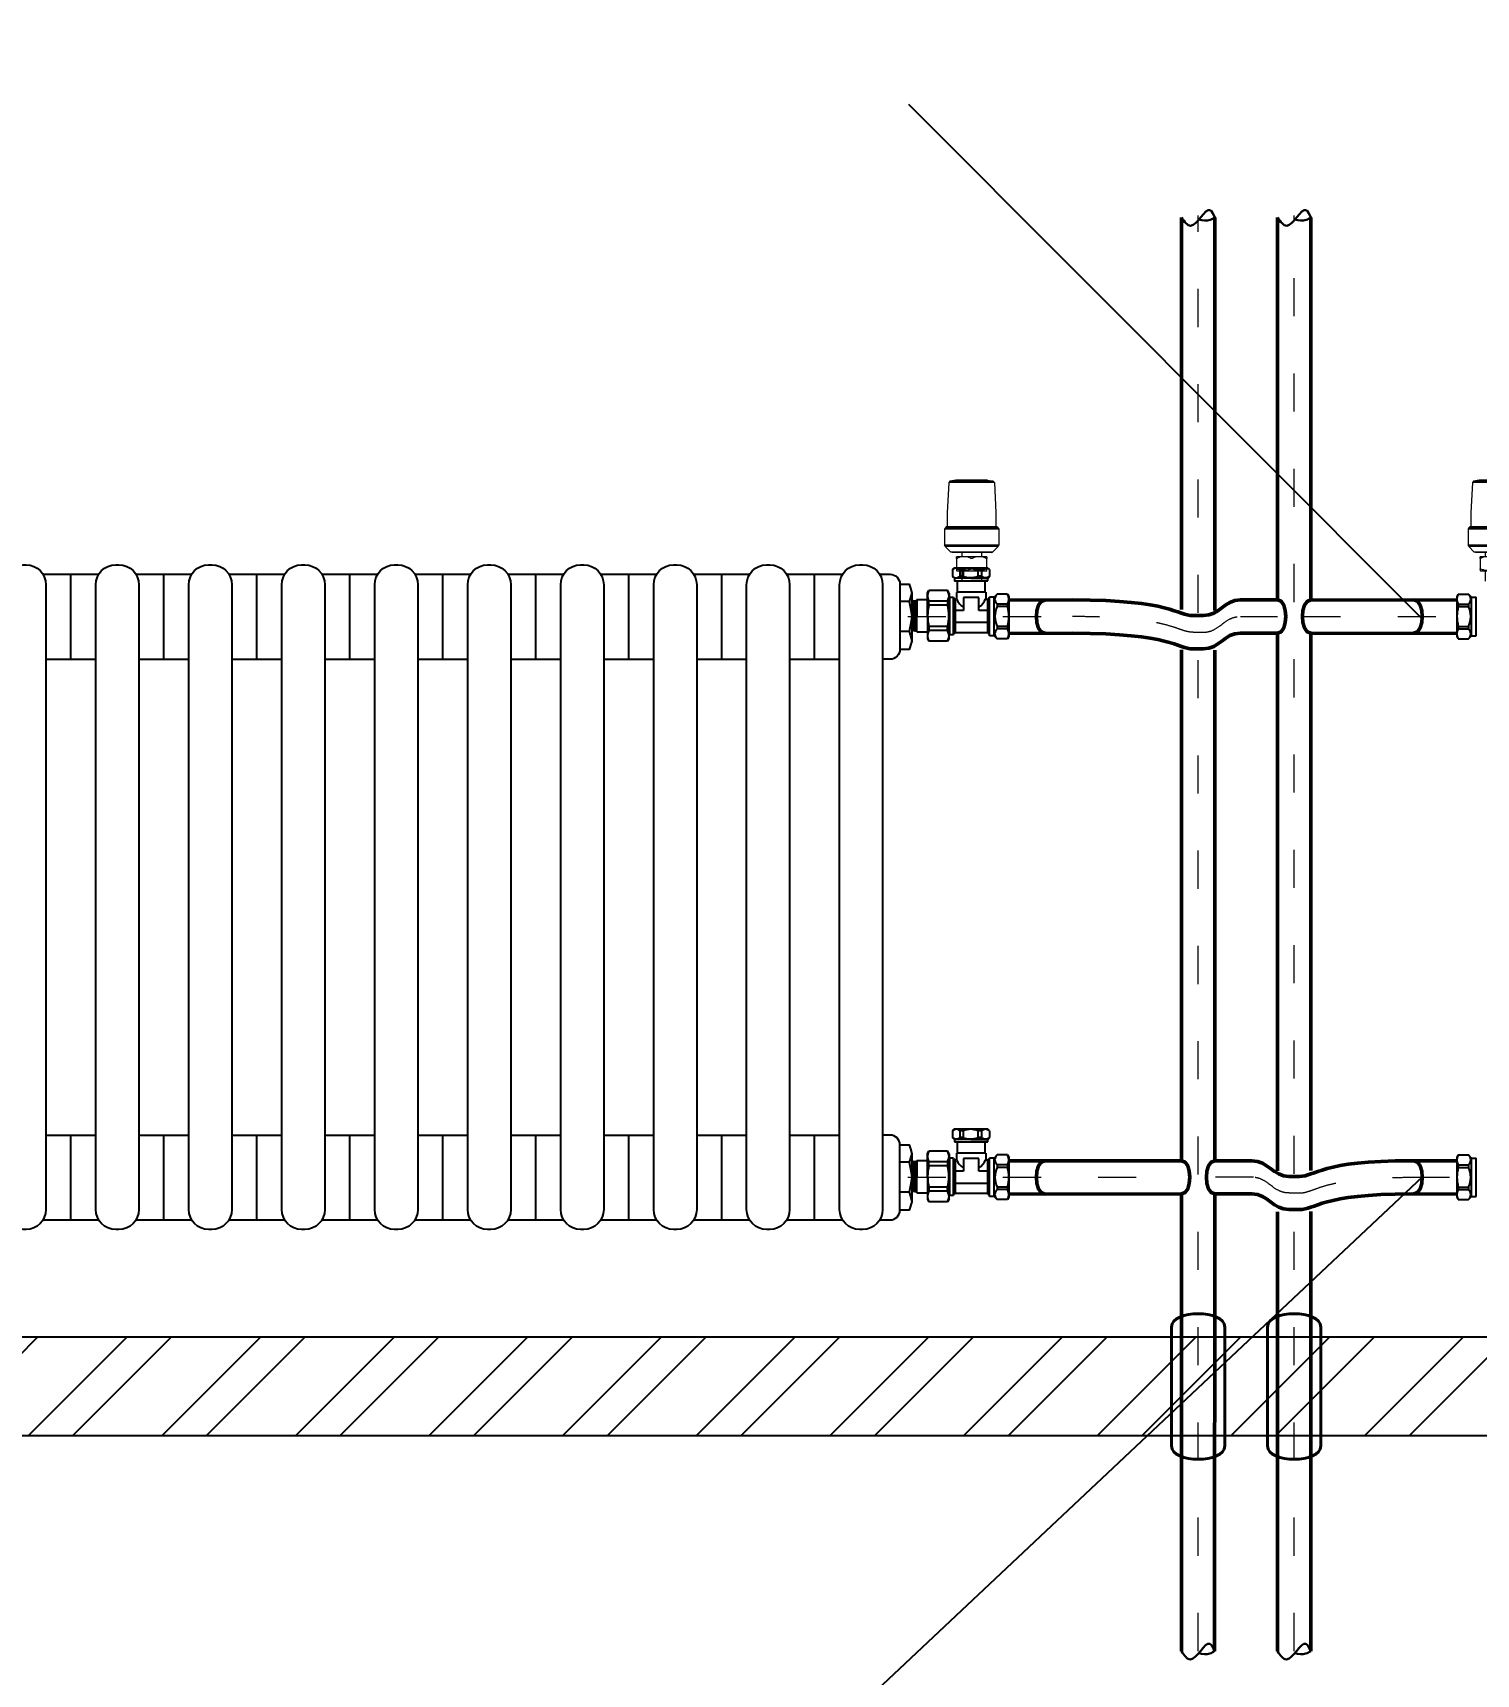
# Model space of a CAD drawing. Header units: millimetres. Extents: x -3929 to 624051, y 52832 to 514950.
# Drawn here: x 37779 to 45053, y 70767 to 79035 of the extents above; entities that cross this region are included whole.
import ezdxf

# ---------------------------------------------------------------- set-up
doc = ezdxf.new("R2010")
doc.units = ezdxf.units.MM
doc.linetypes.add('ACAD_ISO03W100', pattern=[30, 12, -18])
doc.layers.add('RC_A-WALL-PATT_GazBeton', color=252, linetype='Continuous', lineweight=9)
doc.layers.add('ОВ-ТЕКСТ', color=7, linetype='Continuous', lineweight=25)
doc.layers.add('оборуд тонк', color=170, linetype='Continuous')
doc.layers.add('Отопление', color=30, linetype='Continuous')

# ---------------------------------------------------------------- blocks, each defined once
blk = doc.blocks.new('ТерГ')
at = {"color": 0, "linetype": 'Continuous', "lineweight": 0}
for p, q in [((28.8, -30.3), (29.4, -28.9)), ((28.8, -69.7), (28.8, -30.3)), ((29.4, -28.9), (35, -23.3)), ((29.4, -71.1), (29.4, -28.9)), ((35, -23.3), (36.4, -22.7)), ((35, -76.7), (35, -23.3)), ((36.4, -77.3), (36.4, -22.7)), ((52.5, -22.7), (36.4, -22.7)), ((52.5, -77.3), (52.5, -22.7)), ((53.5, -23.2), (52.5, -22.7)), ((53.5, -76.8), (53.5, -23.2)), ((54.7, -24.4), (53.5, -23.2)), ((54.7, -75.6), (54.7, -24.4)), ((54.8, -24.5), (54.7, -24.4)), ((54.8, -75.5), (54.8, -24.5)), ((68.8, -25.5), (54.8, -25.5)), ((99.3, -27), (68.8, -25.5)), ((99.3, -73), (99.3, -27)), ((100.7, -28.2), (99.3, -27)), ((100.7, -71.8), (100.7, -28.2)), ((101.8, -34), (100.7, -28.2)), ((10, -40), (0, -40)), ((10, -35.5), (10.7, -34.7)), ((10, -64.5), (10, -35.5)), ((23.1, -34.7), (12.2, -34.7)), ((24.5, -65.3), (24.5, -34.7)), ((28.8, -40), (24.5, -40)), ((101.8, -66), (101.8, -34)), ((10, -60), (0, -60)), ((10, -64.5), (10.7, -65.3)), ((12.2, -65.3), (23.1, -65.3)), ((28.8, -60), (24.5, -60)), ((101.8, -66), (100.7, -71.8)), ((28.8, -69.7), (29.4, -71.1)), ((29.4, -71.1), (35, -76.7)), ((35, -76.7), (36.4, -77.3)), ((52.5, -77.3), (36.4, -77.3)), ((53.5, -76.8), (52.5, -77.3)), ((54.7, -75.6), (53.5, -76.8)), ((54.8, -75.5), (54.7, -75.6)), ((68.8, -74.5), (54.8, -74.5)), ((99.3, -73), (68.8, -74.5)), ((100.7, -71.8), (99.3, -73))]:
    blk.add_line(p, q, dxfattribs=at)
for points, knots in [([(12.2, -34.7), (12, -34.7), (11.8, -34.7), (11.4, -34.7), (11.3, -34.7), (10.9, -34.7), (10.7, -34.7), (10.7, -34.7)], [0.01186206, 0.01186206, 0.01186206, 0.01186206, 0.013820214, 0.013820214, 0.015778368, 0.015778368, 0.019694675, 0.019694675, 0.019694675, 0.019694675]), ([(12.2, -49), (11.8, -47.9), (11.4, -46.8), (10.9, -44.6), (10.7, -43.5), (10.7, -42.1), (10.7, -41.8), (10.8, -41.2), (10.8, -40.9), (10.9, -40.1), (11, -39.5), (11.4, -37.8), (11.8, -36.8), (12.2, -35.7)], [0.00000024, 0.00000024, 0.00000024, 0.00000024, 0.00390898, 0.00390898, 0.00781772, 0.00781772, 0.0087949, 0.0087949, 0.00977209, 0.00977209, 0.01172646, 0.01172646, 0.01563519, 0.01563519, 0.01563519, 0.01563519]), ([(12.2, -34.7), (12.3, -34.7), (12.3, -34.7), (12.4, -34.8), (12.4, -34.9), (12.4, -35), (12.4, -35.1), (12.3, -35.4), (12.3, -35.5), (12.2, -35.7)], [0.000000211, 0.000000211, 0.000000211, 0.000000211, 0.000533225, 0.000533225, 0.001066239, 0.001066239, 0.001599253, 0.001599253, 0.002132267, 0.002132267, 0.002132267, 0.002132267]), ([(12.2, -49), (12.3, -49.1), (12.3, -49.3), (12.4, -49.6), (12.4, -49.8), (12.4, -50.2), (12.4, -50.4), (12.3, -50.7), (12.3, -50.9), (12.2, -51)], [0.000000243, 0.000000243, 0.000000243, 0.000000243, 0.000533257, 0.000533257, 0.001066271, 0.001066271, 0.001599284, 0.001599284, 0.002132298, 0.002132298, 0.002132298, 0.002132298]), ([(23.1, -35.7), (23, -35.5), (23, -35.4), (22.9, -35.1), (22.9, -35), (22.9, -34.9), (22.9, -34.8), (23, -34.7), (23, -34.7), (23.1, -34.7)], [0, 0, 0, 0, 0.00053894, 0.00053894, 0.00107788, 0.00107788, 0.00161682, 0.00161682, 0.002155761, 0.002155761, 0.002155761, 0.002155761]), ([(23.1, -51), (23, -50.9), (23, -50.7), (22.9, -50.4), (22.9, -50.2), (22.9, -49.8), (22.9, -49.6), (23, -49.3), (23, -49.1), (23.1, -49)], [0, 0, 0, 0, 0.00053894, 0.00053894, 0.00107788, 0.00107788, 0.00161682, 0.00161682, 0.002155761, 0.002155761, 0.002155761, 0.002155761]), ([(24.5, -39.1), (24.3, -38.5), (24.1, -37.9), (23.7, -36.8), (23.4, -36.2), (23.1, -35.7)], [0.028293495, 0.028293495, 0.028293495, 0.028293495, 0.030391742, 0.030391742, 0.032489988, 0.032489988, 0.032489988, 0.032489988]), ([(23.1, -49), (23.4, -48.4), (23.7, -47.9), (24.1, -46.7), (24.3, -46.2), (24.5, -45.6)], [0.016586525, 0.016586525, 0.016586525, 0.016586525, 0.018684059, 0.018684059, 0.020781593, 0.020781593, 0.020781593, 0.020781593]), ([(12.2, -64.3), (11.8, -63.2), (11.4, -62.2), (10.9, -59.9), (10.7, -58.8), (10.7, -57.4), (10.7, -57.1), (10.8, -56.5), (10.8, -56.2), (10.9, -55.4), (11, -54.8), (11.4, -53.2), (11.8, -52.1), (12.2, -51)], [0.00000024, 0.00000024, 0.00000024, 0.00000024, 0.00390898, 0.00390898, 0.00781772, 0.00781772, 0.0087949, 0.0087949, 0.00977209, 0.00977209, 0.01172646, 0.01172646, 0.01563519, 0.01563519, 0.01563519, 0.01563519]), ([(10.7, -65.3), (10.7, -65.3), (10.9, -65.3), (11.3, -65.3), (11.4, -65.3), (11.8, -65.3), (12, -65.3), (12.2, -65.3)], [0.036943231, 0.036943231, 0.036943231, 0.036943231, 0.040838182, 0.040838182, 0.042785658, 0.042785658, 0.044733133, 0.044733133, 0.044733133, 0.044733133]), ([(12.2, -64.3), (12.3, -64.5), (12.3, -64.6), (12.4, -64.9), (12.4, -65), (12.4, -65.1), (12.4, -65.2), (12.3, -65.3), (12.3, -65.3), (12.2, -65.3)], [0.000000421, 0.000000421, 0.000000421, 0.000000421, 0.000533436, 0.000533436, 0.00106645, 0.00106645, 0.001599464, 0.001599464, 0.002132478, 0.002132478, 0.002132478, 0.002132478]), ([(23.1, -65.3), (23, -65.3), (23, -65.3), (22.9, -65.2), (22.9, -65.1), (22.9, -65), (22.9, -64.9), (23, -64.6), (23, -64.5), (23.1, -64.3)], [0, 0, 0, 0, 0.00053894, 0.00053894, 0.00107788, 0.00107788, 0.00161682, 0.00161682, 0.002155761, 0.002155761, 0.002155761, 0.002155761]), ([(24.5, -54.4), (24.3, -53.8), (24.1, -53.3), (23.7, -52.1), (23.4, -51.6), (23.1, -51)], [0.028293495, 0.028293495, 0.028293495, 0.028293495, 0.030391742, 0.030391742, 0.032489988, 0.032489988, 0.032489988, 0.032489988]), ([(23.1, -64.3), (23.4, -63.8), (23.7, -63.2), (24.1, -62.1), (24.3, -61.5), (24.5, -60.9)], [0.016586525, 0.016586525, 0.016586525, 0.016586525, 0.018684059, 0.018684059, 0.020781593, 0.020781593, 0.020781593, 0.020781593]), ([(24.5, -65.3), (24.4, -65.3), (24.3, -65.3), (24.1, -65.3), (24, -65.3), (23.7, -65.3), (23.4, -65.3), (23.1, -65.3)], [0.026106184, 0.026106184, 0.026106184, 0.026106184, 0.027154617, 0.027154617, 0.028203049, 0.028203049, 0.030299915, 0.030299915, 0.030299915, 0.030299915])]:
    blk.add_open_spline(points, degree=3, knots=knots, dxfattribs=at)
blk.add_open_spline([(23.1, -34.7), (23.7, -34.7), (24.2, -34.7), (24.5, -34.7)], degree=3, dxfattribs=at)

msp = doc.modelspace()

# ---------------------------------------------------------------- hatches: boundary and pattern name
at = {"layer": 'RC_A-WALL-PATT_GazBeton', "lineweight": 25, "ltscale": 10}
h = msp.add_hatch(dxfattribs=at)
h.set_pattern_fill('ANSI32', scale=50)
h.set_pattern_definition([(45, (131708.5, 296583.27), (-336.7596, 336.7596), []), (45, (131933, 296583.27), (-336.7596, 336.7596), [])])
h.paths.add_polyline_path([(51643.98, 72466.066), (36119.809, 72466.066), (36119.809, 71967.195), (51643.98, 71967.195)])

# ---------------------------------------------------------------- linework, layer by layer
at = {"color": 7, "lineweight": 25}
for p, q in [((42413.263, 76331.411), (42413.263, 76297.72)), ((42413.568, 76331.782), (42420.933, 76339.432)), ((42592.668, 76339.46), (42420.927, 76339.46)), ((42467.516, 76331.358), (42451.429, 76331.358)), ((42451.486, 76331.178), (42451.486, 76297.846)), ((42467.516, 76331.358), (42467.516, 76297.901)), ((42559.993, 76331.358), (42541.565, 76331.358)), ((42542.114, 76331.358), (42542.114, 76297.901)), ((42559.993, 76331.794), (42559.993, 76298.517)), ((42599.719, 76331.782), (42592.353, 76339.432)), ((42600.221, 76331.343), (42600.221, 76297.435)), ((42413.263, 76297.846), (42413.239, 76297.846)), ((42423.682, 76287.641), (42413.333, 76297.794)), ((42591.252, 76287.705), (42422.354, 76287.705)), ((42423.306, 76287.393), (42423.306, 76273.83)), ((42423.544, 76274.376), (42591.252, 76274.376)), ((42438.299, 76217.382), (42438.299, 76273.777)), ((42467.636, 76297.846), (42451.486, 76297.846)), ((42592.037, 76274.376), (42505.754, 76274.376)), ((42560.677, 76297.846), (42541.97, 76297.846)), ((42575.898, 76274.253), (42575.898, 76217.382)), ((42591.252, 76274.376), (42591.252, 76287.705)), ((42591.327, 76287.394), (42600.456, 76297.902)), ((42600.139, 76297.846), (42599.381, 76297.846)), ((42233.381, 76180.053), (42288.364, 76180.053)), ((42233.381, 76180.053), (42233.381, 76098.741)), ((42288.364, 76214.901), (42295.07, 76226.517)), ((42288.364, 76098.741), (42288.364, 76214.901)), ((42388.956, 76226.517), (42295.07, 76226.517)), ((42388.956, 76172.723), (42295.07, 76172.723)), ((42295.07, 76151.972), (42295.07, 76172.723)), ((42388.956, 76151.972), (42295.07, 76151.972)), ((42396.78, 76212.965), (42388.956, 76226.517)), ((42388.956, 76172.723), (42388.956, 76151.972)), ((42396.78, 76212.965), (42396.78, 76098.741)), ((42418.853, 76190.686), (42398.501, 76190.686)), ((42398.501, 76190.686), (42398.501, 76004.637)), ((42418.853, 76004.637), (42418.853, 76190.526)), ((42426.624, 76183.167), (42433.848, 76183.167)), ((42428.561, 76012.609), (42428.561, 76183.167)), ((42580.659, 76217.382), (42433.775, 76217.382)), ((42433.848, 76216.959), (42433.848, 76183.086)), ((42546.646, 76190.564), (42468.55, 76190.564)), ((42468.55, 76190.564), (42468.55, 76125.75)), ((42546.646, 76126.223), (42546.646, 76190.564)), ((42581.113, 76217.048), (42581.113, 76183.167)), ((42581.113, 76183.167), (42591.397, 76183.167)), ((42589.95, 76182.7), (42589.95, 76012.609)), ((42600.469, 75998.588), (42600.469, 76192.188)), ((42623.704, 76192.188), (42600.469, 76192.188)), ((42623.704, 76192.188), (42600.469, 76192.188)), ((42623.704, 76192.188), (42639.192, 76207.676)), ((42623.704, 75998.588), (42623.704, 76192.188)), ((42690.565, 76207.676), (42639.192, 76207.676)), ((42690.565, 76157.705), (42639.192, 76157.705)), ((42690.565, 76157.705), (42639.192, 76157.705)), ((42639.192, 76157.705), (42639.192, 76145.125)), ((42690.565, 76207.676), (42697.272, 76196.06)), ((42690.565, 76157.705), (42690.565, 76145.125)), ((42697.272, 76196.06), (42697.272, 75994.716)), ((44962.669, 76207.676), (44955.963, 76196.06)), ((44955.963, 76196.06), (44955.963, 75994.716)), ((44962.669, 76207.676), (45014.043, 76207.676)), ((44962.669, 76157.705), (45014.043, 76157.705)), ((44962.669, 76157.705), (45014.043, 76157.705)), ((44962.669, 76157.705), (44962.669, 76145.125)), ((45029.531, 76192.188), (45014.043, 76207.676)), ((45014.043, 76157.705), (45014.043, 76145.125)), ((45029.531, 75998.588), (45029.531, 76192.188)), ((45029.531, 76192.188), (45052.765, 76192.188)), ((45029.531, 76192.188), (45052.765, 76192.188)), ((45052.765, 75998.588), (45052.765, 76192.188)), ((42233.381, 76017.429), (42233.381, 76098.741)), ((42288.364, 76098.741), (42288.364, 75982.581)), ((42396.78, 75984.517), (42396.78, 76098.741)), ((42468.55, 76125.75), (42427.846, 76125.75)), ((42591.61, 76126.223), (42546.646, 76126.223)), ((42690.565, 76145.125), (42639.192, 76145.125)), ((42690.565, 76145.125), (42639.192, 76145.125)), ((44962.669, 76145.125), (45014.043, 76145.125)), ((44962.669, 76145.125), (45014.043, 76145.125)), ((42233.381, 76017.429), (42288.364, 76017.429)), ((42388.956, 76045.51), (42295.07, 76045.51)), ((42295.07, 76045.51), (42295.07, 76024.759)), ((42388.956, 76024.759), (42295.07, 76024.759)), ((42388.956, 76024.759), (42388.956, 76045.51)), ((42398.501, 76004.637), (42418.853, 76004.637)), ((42589.716, 76064.247), (42428.319, 76064.247)), ((42589.95, 76012.609), (42428.561, 76012.609)), ((42623.704, 75998.588), (42600.469, 75998.588)), ((42623.704, 75998.588), (42639.192, 75983.1)), ((42690.565, 76045.652), (42639.192, 76045.652)), ((42639.192, 76045.652), (42639.192, 76033.072)), ((42690.565, 76033.072), (42639.192, 76033.072)), ((42690.565, 76045.652), (42690.565, 76033.072)), ((42697.272, 75994.716), (42690.565, 75983.1)), ((44955.963, 75994.716), (44962.669, 75983.1)), ((44962.669, 76045.652), (45014.043, 76045.652)), ((44962.669, 76045.652), (44962.669, 76033.072)), ((44962.669, 76033.072), (45014.043, 76033.072)), ((45014.043, 76045.652), (45014.043, 76033.072)), ((45029.531, 75998.588), (45014.043, 75983.1)), ((45029.531, 75998.588), (45052.765, 75998.588)), ((42288.364, 75982.581), (42295.07, 75970.965)), ((42388.956, 75970.965), (42295.07, 75970.965)), ((42396.78, 75984.517), (42388.956, 75970.965)), ((42690.565, 75983.1), (42639.192, 75983.1)), ((44962.669, 75983.1), (45014.043, 75983.1)), ((42413.264, 73504.393), (42413.264, 73470.701)), ((42413.569, 73504.764), (42420.934, 73512.414)), ((42592.669, 73512.441), (42420.929, 73512.441)), ((42467.517, 73504.34), (42451.431, 73504.34)), ((42451.488, 73504.16), (42451.488, 73470.828)), ((42467.517, 73504.34), (42467.517, 73470.883)), ((42559.994, 73504.34), (42541.566, 73504.34)), ((42542.115, 73504.34), (42542.115, 73470.883)), ((42559.994, 73504.776), (42559.994, 73471.499)), ((42599.72, 73504.764), (42592.355, 73512.414)), ((42600.222, 73504.325), (42600.222, 73470.417)), ((42413.264, 73470.828), (42413.24, 73470.828)), ((42423.683, 73460.623), (42413.334, 73470.775)), ((42591.253, 73460.687), (42422.355, 73460.687)), ((42423.307, 73462.622), (42423.307, 73449.059)), ((42423.545, 73449.606), (42591.253, 73449.606)), ((42438.3, 73392.611), (42438.3, 73449.006)), ((42467.638, 73470.828), (42451.488, 73470.828)), ((42592.038, 73449.606), (42505.755, 73449.606)), ((42560.679, 73470.828), (42541.971, 73470.828)), ((42575.899, 73449.482), (42575.899, 73392.611)), ((42591.253, 73449.606), (42591.253, 73462.934)), ((42591.328, 73460.375), (42600.457, 73470.883)), ((42600.14, 73470.828), (42599.383, 73470.828)), ((42233.383, 73355.282), (42288.365, 73355.282)), ((42233.383, 73355.282), (42233.383, 73273.97)), ((42288.365, 73390.13), (42295.071, 73401.746)), ((42288.365, 73273.97), (42288.365, 73390.13)), ((42388.957, 73401.746), (42295.071, 73401.746)), ((42388.957, 73347.952), (42295.071, 73347.952)), ((42295.071, 73327.201), (42295.071, 73347.952)), ((42396.781, 73388.194), (42388.957, 73401.746)), ((42388.957, 73347.952), (42388.957, 73327.201)), ((42396.781, 73388.194), (42396.781, 73273.97)), ((42418.854, 73365.915), (42398.502, 73365.915)), ((42398.502, 73365.915), (42398.502, 73179.866)), ((42418.854, 73179.866), (42418.854, 73365.756)), ((42426.625, 73358.396), (42433.849, 73358.396)), ((42428.563, 73187.838), (42428.563, 73358.396)), ((42580.66, 73392.611), (42433.776, 73392.611)), ((42433.849, 73392.189), (42433.849, 73358.315)), ((42546.647, 73365.794), (42468.551, 73365.794)), ((42468.551, 73365.794), (42468.551, 73300.979)), ((42546.647, 73301.452), (42546.647, 73365.794)), ((42581.115, 73392.278), (42581.115, 73358.396)), ((42581.115, 73358.396), (42591.398, 73358.396)), ((42589.951, 73357.93), (42589.951, 73187.838)), ((42600.47, 73173.818), (42600.47, 73367.418)), ((42623.705, 73367.418), (42600.47, 73367.418)), ((42623.705, 73367.418), (42600.47, 73367.418)), ((42623.705, 73367.418), (42639.193, 73382.906)), ((42623.705, 73173.818), (42623.705, 73367.418)), ((42690.566, 73382.906), (42639.193, 73382.906)), ((42690.566, 73382.906), (42697.273, 73371.29)), ((42697.273, 73371.29), (42697.273, 73169.946)), ((44962.668, 73382.906), (44955.961, 73371.29)), ((44955.961, 73371.29), (44955.961, 73169.946)), ((44962.668, 73382.906), (45014.041, 73382.906)), ((45029.529, 73367.418), (45014.041, 73382.906)), ((45029.529, 73173.818), (45029.529, 73367.418)), ((45029.529, 73367.418), (45052.764, 73367.418)), ((45029.529, 73367.418), (45052.764, 73367.418)), ((45052.764, 73173.818), (45052.764, 73367.418)), ((42233.383, 73192.658), (42233.383, 73273.97)), ((42288.365, 73273.97), (42288.365, 73157.81)), ((42388.957, 73327.201), (42295.071, 73327.201)), ((42396.781, 73159.746), (42396.781, 73273.97)), ((42468.551, 73300.979), (42427.847, 73300.979)), ((42591.611, 73301.452), (42546.647, 73301.452)), ((42690.566, 73332.934), (42639.193, 73332.934)), ((42690.566, 73332.934), (42639.193, 73332.934)), ((42639.193, 73332.934), (42639.193, 73320.354)), ((42690.566, 73320.354), (42639.193, 73320.354)), ((42690.566, 73320.354), (42639.193, 73320.354)), ((42690.566, 73332.934), (42690.566, 73320.354)), ((44962.668, 73332.934), (45014.041, 73332.934)), ((44962.668, 73332.934), (45014.041, 73332.934)), ((44962.668, 73332.934), (44962.668, 73320.354)), ((44962.668, 73320.354), (45014.041, 73320.354)), ((44962.668, 73320.354), (45014.041, 73320.354)), ((45014.041, 73332.934), (45014.041, 73320.354)), ((42233.383, 73192.658), (42288.365, 73192.658)), ((42388.957, 73220.739), (42295.071, 73220.739)), ((42295.071, 73220.739), (42295.071, 73199.988)), ((42388.957, 73199.988), (42295.071, 73199.988)), ((42388.957, 73199.988), (42388.957, 73220.739)), ((42398.502, 73179.866), (42418.854, 73179.866)), ((42589.718, 73239.477), (42428.32, 73239.477)), ((42589.951, 73187.838), (42428.563, 73187.838)), ((42623.705, 73173.818), (42600.47, 73173.818)), ((42623.705, 73173.818), (42639.193, 73158.33)), ((42690.566, 73220.881), (42639.193, 73220.881)), ((42639.193, 73220.881), (42639.193, 73208.302)), ((42690.566, 73208.302), (42639.193, 73208.302)), ((42690.566, 73220.881), (42690.566, 73208.302)), ((44962.668, 73220.881), (45014.041, 73220.881)), ((44962.668, 73220.881), (44962.668, 73208.302)), ((44962.668, 73208.302), (45014.041, 73208.302)), ((45014.041, 73220.881), (45014.041, 73208.302)), ((45029.529, 73173.818), (45014.041, 73158.33)), ((45029.529, 73173.818), (45052.764, 73173.818)), ((42288.365, 73157.81), (42295.071, 73146.194)), ((42388.957, 73146.194), (42295.071, 73146.194)), ((42396.781, 73159.746), (42388.957, 73146.194)), ((42690.566, 73158.33), (42639.193, 73158.33)), ((42697.273, 73169.946), (42690.566, 73158.33)), ((44955.961, 73169.946), (44962.668, 73158.33)), ((44962.668, 73158.33), (45014.041, 73158.33))]:
    msp.add_line(p, q, dxfattribs=at)
at = {"color": 7, "lineweight": 0}
for p, q in [((42211.061, 76177.342), (42206.616, 76027.838)), ((42206.616, 76169.644), (42211.061, 76177.342)), ((42211.061, 76177.342), (42215.364, 76169.889)), ((42215.364, 76169.889), (42211.061, 76020.139)), ((42219.809, 76177.587), (42215.364, 76027.593)), ((42215.364, 76169.889), (42219.809, 76177.587)), ((42219.809, 76177.587), (42224.132, 76170.1)), ((42224.132, 76170.1), (42219.809, 76019.894)), ((42228.576, 76177.799), (42224.132, 76027.382)), ((42224.132, 76170.1), (42228.576, 76177.799)), ((42228.576, 76177.799), (42232.899, 76170.311)), ((42232.899, 76170.311), (42228.576, 76019.683)), ((42206.616, 76027.838), (42211.061, 76020.139)), ((42211.061, 76020.139), (42215.364, 76027.593)), ((42215.364, 76027.593), (42219.809, 76019.894)), ((42219.809, 76019.894), (42224.132, 76027.382)), ((42224.132, 76027.382), (42228.576, 76019.683)), ((42228.576, 76019.683), (42232.899, 76027.17)), ((42211.061, 73352.572), (42206.616, 73203.067)), ((42206.616, 73344.873), (42211.061, 73352.572)), ((42211.061, 73352.572), (42215.364, 73345.118)), ((42215.364, 73345.118), (42211.061, 73195.369)), ((42219.809, 73352.817), (42215.364, 73202.822)), ((42215.364, 73345.118), (42219.809, 73352.817)), ((42219.809, 73352.817), (42224.132, 73345.329)), ((42224.132, 73345.329), (42219.809, 73195.124)), ((42228.576, 73353.028), (42224.132, 73202.611)), ((42224.132, 73345.329), (42228.576, 73353.028)), ((42228.576, 73353.028), (42232.899, 73345.541)), ((42232.899, 73345.541), (42228.576, 73194.912)), ((42206.616, 73203.067), (42211.061, 73195.369)), ((42211.061, 73195.369), (42215.364, 73202.822)), ((42215.364, 73202.822), (42219.809, 73195.124)), ((42219.809, 73195.124), (42224.132, 73202.611)), ((42224.132, 73202.611), (42228.576, 73194.912)), ((42228.576, 73194.912), (42232.899, 73202.4))]:
    msp.add_line(p, q, dxfattribs=at)
at = {"color": 7, "lineweight": 40, "ltscale": 0.1}
for points in [[(43517.592, 71917.196), (43517.478, 72516.065)], [(43785.653, 72516.065), (43785.768, 71917.196)], [(44001.602, 71917.196), (44001.488, 72516.065)], [(44269.664, 72516.065), (44269.778, 71917.196)]]:
    msp.add_lwpolyline(points, dxfattribs=at)
at = {"color": 7, "lineweight": 25}
for centre, radius, start, end in [((42432.463, 76312.029), 27.169, 45.3752552, 135.0457002), ((42504.714, 76245.263), 93.65, 66.5769978, 112.9932988), ((42580.029, 76307.864), 31.048, 51.2819033, 128.7180967), ((42432.545, 76320.776), 30.004, 231.5291676, 310.6802501), ((42504.803, 76396.491), 105.414, 249.3085422, 290.7287949), ((42580.029, 76322.126), 31.048, 231.2819033, 308.7180967), ((42343.139, 76199.62), 55.082, 150.7704479, 209.2295521), ((42502.972, 76098.741), 214.608, 165.6384884, 180), ((42342.776, 76199.62), 53.442, 329.7816482, 30.2183518), ((42189.254, 76098.741), 206.674, 0, 14.9253849), ((42429.88, 76194.388), 11.684, 199.2129123, 253.8213187), ((42507.314, 76211.612), 78.457, 202.5108852, 240.3912022), ((42507.314, 76211.612), 78.457, 300.0874374, 339.2786534), ((42588.959, 76194.94), 11.822, 272.9951209, 344.9619677), ((42660.255, 76182.69), 32.68, 130.1316151, 229.8683849), ((42647.4, 76182.69), 49.875, 329.9355747, 30.0644253), ((45005.834, 76182.69), 49.875, 149.9355747, 210.0644253), ((44992.979, 76182.69), 32.68, 310.1316151, 49.8683849), ((42502.972, 76098.741), 214.608, 180, 194.3615116), ((42189.254, 76098.741), 206.674, 345.0746151, 0), ((42739.864, 76095.388), 112.288, 153.7084447, 206.2915553), ((42509.49, 76095.388), 187.782, 344.6411144, 15.3588856), ((45143.745, 76095.388), 187.782, 164.6411144, 195.3588856), ((44913.371, 76095.388), 112.288, 333.7084447, 26.2915553), ((42343.139, 75997.862), 55.082, 150.7704479, 209.2295521), ((42342.776, 75997.862), 53.442, 329.7816482, 30.2183518), ((42429.88, 76000.95), 11.684, 93.4504081, 160.7870877), ((42586.392, 75999.529), 13.6, 356.4668208, 72.9471634), ((42660.255, 76008.086), 32.68, 130.1316151, 229.8683849), ((42647.4, 76008.086), 49.875, 329.9355747, 30.0644253), ((45005.834, 76008.086), 49.875, 149.9355747, 210.0644253), ((44992.979, 76008.086), 32.68, 310.1316151, 49.8683849), ((42432.464, 73485.011), 27.169, 45.3752552, 135.0457002), ((42504.715, 73418.245), 93.65, 66.5769978, 112.9932988), ((42580.031, 73480.846), 31.048, 51.2819033, 128.7180967), ((42432.546, 73493.757), 30.004, 231.5291676, 310.6802501), ((42504.804, 73569.473), 105.414, 249.3085422, 290.7287949), ((42580.031, 73495.107), 31.048, 231.2819033, 308.7180967), ((42343.14, 73374.849), 55.082, 150.7704479, 209.2295521), ((42342.777, 73374.849), 53.442, 329.7816482, 30.2183518), ((42429.881, 73369.617), 11.684, 199.2129123, 253.8213187), ((42507.315, 73386.841), 78.457, 202.5108852, 240.3912022), ((42507.315, 73386.841), 78.457, 300.0874374, 339.2786534), ((42588.96, 73370.169), 11.822, 272.9951209, 344.9619677), ((42660.256, 73357.92), 32.68, 130.1316151, 229.8683849), ((42647.401, 73357.92), 49.875, 329.9355747, 30.0644253), ((45005.833, 73357.92), 49.875, 149.9355747, 210.0644253), ((44992.978, 73357.92), 32.68, 310.1316151, 49.8683849), ((42502.973, 73273.97), 214.608, 165.6384884, 180), ((42502.973, 73273.97), 214.608, 180, 194.3615116), ((42189.255, 73273.97), 206.674, 0, 14.9253849), ((42189.255, 73273.97), 206.674, 345.0746151, 0), ((42739.865, 73270.618), 112.288, 153.7084447, 206.2915553), ((42509.491, 73270.618), 187.782, 344.6411144, 15.3588856), ((45143.743, 73270.618), 187.782, 164.6411144, 195.3588856), ((44913.369, 73270.618), 112.288, 333.7084447, 26.2915553), ((42343.14, 73173.091), 55.082, 150.7704479, 209.2295521), ((42342.777, 73173.091), 53.442, 329.7816482, 30.2183518), ((42429.881, 73176.179), 11.684, 93.4504081, 160.7870877), ((42586.393, 73174.758), 13.6, 356.4668208, 72.9471634), ((42660.256, 73183.316), 32.68, 130.1316151, 229.8683849), ((42647.401, 73183.316), 49.875, 329.9355747, 30.0644253), ((45005.833, 73183.316), 49.875, 149.9355747, 210.0644253), ((44992.978, 73183.316), 32.68, 310.1316151, 49.8683849)]:
    msp.add_arc(centre, radius, start, end, dxfattribs=at)
at = {"color": 7, "lineweight": 40}
for points in [[(43785.653, 72516.065), (43785.636, 72605.457), (43517.46, 72605.457), (43517.478, 72516.065)], [(44269.664, 72516.065), (44269.647, 72605.457), (44001.471, 72605.457), (44001.488, 72516.065)], [(43517.592, 71917.196), (43517.609, 71827.804), (43785.785, 71827.804), (43785.768, 71917.196)], [(44001.602, 71917.196), (44001.619, 71827.804), (44269.795, 71827.804), (44269.778, 71917.196)]]:
    msp.add_open_spline(points, degree=3, dxfattribs=at)
at = {"layer": 'RC_A-WALL-PATT_GazBeton', "color": 7, "lineweight": 25, "ltscale": 10}
msp.add_lwpolyline([(36119.809, 72466.066), (51643.98, 72466.066), (51643.98, 71967.195), (36119.809, 71967.195)], close=True, dxfattribs=at)
at = {"layer": 'оборуд тонк', "color": 7}
for points in [[(37844.96, 76255.582), (37844.96, 73107.592, -0.41421356), (37744.96, 73007.592), (37728.241, 73007.592, -0.41421356), (37628.241, 73107.592), (37628.241, 76255.582, -0.41421356), (37728.241, 76355.582), (37744.96, 76355.582, -0.41421356)], [(38313.491, 76255.582), (38313.491, 73107.592, -0.41421356), (38213.491, 73007.592), (38196.772, 73007.592, -0.41421356), (38096.772, 73107.592), (38096.772, 76255.582, -0.41421356), (38196.772, 76355.582), (38213.491, 76355.582, -0.41421356)], [(38782.022, 76255.582), (38782.022, 73107.592, -0.41421356), (38682.022, 73007.592), (38665.302, 73007.592, -0.41421356), (38565.302, 73107.592), (38565.302, 76255.582, -0.41421356), (38665.302, 76355.582), (38682.022, 76355.582, -0.41421356)], [(39250.552, 76255.582), (39250.552, 73107.592, -0.41421356), (39150.552, 73007.592), (39133.833, 73007.592, -0.41421356), (39033.833, 73107.592), (39033.833, 76255.582, -0.41421356), (39133.833, 76355.582), (39150.552, 76355.582, -0.41421356)], [(39719.083, 76255.582), (39719.083, 73107.592, -0.41421356), (39619.083, 73007.592), (39602.364, 73007.592, -0.41421356), (39502.364, 73107.592), (39502.364, 76255.582, -0.41421356), (39602.364, 76355.582), (39619.083, 76355.582, -0.41421356)], [(40187.614, 76255.582), (40187.614, 73107.592, -0.41421356), (40087.614, 73007.592), (40070.894, 73007.592, -0.41421356), (39970.894, 73107.592), (39970.894, 76255.582, -0.41421356), (40070.894, 76355.582), (40087.614, 76355.582, -0.41421356)], [(40656.144, 76255.582), (40656.144, 73107.592, -0.41421356), (40556.144, 73007.592), (40539.425, 73007.592, -0.41421356), (40439.425, 73107.592), (40439.425, 76255.582, -0.41421356), (40539.425, 76355.582), (40556.144, 76355.582, -0.41421356)], [(41124.675, 76255.582), (41124.675, 73107.592, -0.41421356), (41024.675, 73007.592), (41007.956, 73007.592, -0.41421356), (40907.956, 73107.592), (40907.956, 76255.582, -0.41421356), (41007.956, 76355.582), (41024.675, 76355.582, -0.41421356)], [(41593.205, 76255.582), (41593.205, 73107.592, -0.41421356), (41493.205, 73007.592), (41476.486, 73007.592, -0.41421356), (41376.486, 73107.592), (41376.486, 76255.582, -0.41421356), (41476.486, 76355.582), (41493.205, 76355.582, -0.41421356)], [(41845.017, 73107.592), (41845.017, 76255.582, -0.41421356), (41945.017, 76355.582), (41961.736, 76355.582, -0.41421356), (42061.736, 76255.582), (42061.736, 73107.592, -0.41421356), (41961.736, 73007.592), (41945.017, 73007.592, -0.41421356)]]:
    msp.add_lwpolyline(points, format="xyb", close=True, dxfattribs=at)
for points in [[(37830.232, 76307.819), (38111.5, 76307.819)], [(37970.866, 75880.125), (37970.866, 76307.819)], [(38298.763, 76307.819), (38580.031, 76307.819)], [(38439.397, 75880.125), (38439.397, 76307.819)], [(38767.293, 76307.819), (39048.562, 76307.819)], [(38907.927, 75880.125), (38907.927, 76307.819)], [(39235.824, 76307.819), (39517.092, 76307.819)], [(39376.458, 75880.125), (39376.458, 76307.819)], [(39704.354, 76307.819), (39985.623, 76307.819)], [(39844.989, 75880.125), (39844.989, 76307.819)], [(40172.885, 76307.819), (40454.153, 76307.819)], [(40313.519, 75880.125), (40313.519, 76307.819)], [(40641.416, 76307.819), (40922.684, 76307.819)], [(40782.05, 75880.125), (40782.05, 76307.819)], [(41109.946, 76307.819), (41391.215, 76307.819)], [(41250.58, 75880.125), (41250.58, 76307.819)], [(41578.477, 76307.819), (41859.745, 76307.819)], [(41719.111, 75880.125), (41719.111, 76307.819)], [(42148.887, 76258.972), (42196.002, 76258.972), (42202.307, 76237.953), (42208.613, 76212.73), (42208.613, 75971.01), (42196.002, 75928.972), (42148.887, 75928.972)], [(42196.002, 76170.692), (42148.887, 76170.692)], [(42208.613, 76212.73), (42196.002, 76170.692), (42202.307, 76137.061), (42208.613, 76095.023), (42202.307, 76052.985), (42196.002, 76019.354), (42202.307, 75998.335), (42208.613, 75971.01)], [(42196.002, 76019.354), (42148.887, 76019.354)], [(37844.96, 75880.125), (38096.772, 75880.125)], [(38313.491, 75880.125), (38565.302, 75880.125)], [(38782.022, 75880.125), (39033.833, 75880.125)], [(39250.552, 75880.125), (39502.364, 75880.125)], [(39719.083, 75880.125), (39970.894, 75880.125)], [(40187.614, 75880.125), (40439.425, 75880.125)], [(40656.144, 75880.125), (40907.956, 75880.125)], [(41124.675, 75880.125), (41376.486, 75880.125)], [(41593.205, 75880.125), (41845.017, 75880.125)], [(37844.96, 73483.049), (38096.772, 73483.049)], [(37970.866, 73055.354), (37970.866, 73483.049)], [(38313.491, 73483.049), (38565.302, 73483.049)], [(38439.397, 73055.354), (38439.397, 73483.049)], [(38782.022, 73483.049), (39033.833, 73483.049)], [(38907.927, 73055.354), (38907.927, 73483.049)], [(39250.552, 73483.049), (39502.364, 73483.049)], [(39376.458, 73055.354), (39376.458, 73483.049)], [(39719.083, 73483.049), (39970.894, 73483.049)], [(39844.989, 73055.354), (39844.989, 73483.049)], [(40187.614, 73483.049), (40439.425, 73483.049)], [(40313.519, 73055.354), (40313.519, 73483.049)], [(40656.144, 73483.049), (40907.956, 73483.049)], [(40782.05, 73055.354), (40782.05, 73483.049)], [(41124.675, 73483.049), (41376.486, 73483.049)], [(41250.58, 73055.354), (41250.58, 73483.049)], [(41593.205, 73483.049), (41845.017, 73483.049)], [(41719.111, 73055.354), (41719.111, 73483.049)], [(42148.887, 73434.202), (42196.002, 73434.202), (42202.307, 73413.183), (42208.613, 73387.96), (42208.613, 73146.24), (42196.002, 73104.202), (42148.887, 73104.202)], [(42196.002, 73345.921), (42148.887, 73345.921)], [(42208.613, 73387.96), (42196.002, 73345.921), (42202.307, 73312.291), (42208.613, 73270.253), (42202.307, 73228.214), (42196.002, 73194.584), (42202.307, 73173.565), (42208.613, 73146.24)], [(42196.002, 73194.584), (42148.887, 73194.584)], [(37830.232, 73055.354), (38111.5, 73055.354)], [(38298.763, 73055.354), (38580.031, 73055.354)], [(38767.293, 73055.354), (39048.562, 73055.354)], [(39235.824, 73055.354), (39517.092, 73055.354)], [(39704.354, 73055.354), (39985.623, 73055.354)], [(40172.885, 73055.354), (40454.153, 73055.354)], [(40641.416, 73055.354), (40922.684, 73055.354)], [(41109.946, 73055.354), (41391.215, 73055.354)], [(41578.477, 73055.354), (41859.745, 73055.354)]]:
    msp.add_lwpolyline(points, dxfattribs=at)
for points in [[(42047.008, 76307.819), (42098.887, 76307.819, -0.41421356), (42148.887, 76257.819), (42148.887, 75930.125, -0.41421356), (42098.887, 75880.125), (42061.736, 75880.125)], [(42047.008, 73055.354), (42098.887, 73055.354, 0.41421356), (42148.887, 73105.354), (42148.887, 73433.049, 0.41421356), (42098.887, 73483.049), (42061.736, 73483.049)]]:
    msp.add_lwpolyline(points, format="xyb", dxfattribs=at)
at = {"layer": 'ОВ-ТЕКСТ', "color": 7}
for p, q in [((44780.49, 76083.431), (42194.558, 78673.684)), ((44780.864, 73270.36), (40912.773, 69634.291))]:
    msp.add_line(p, q, dxfattribs=at)
at = {"layer": 'Отопление', "color": 1, "lineweight": 50, "true_color": 0xff0000}
for p, q in [((43626.803, 76099.611), (43676.803, 76099.611)), ((43626.976, 75932.006), (43676.976, 75932.006))]:
    msp.add_line(p, q, dxfattribs=at)
at = {"layer": 'Отопление', "color": 1, "linetype": 'ACAD_ISO03W100', "lineweight": 13, "ltscale": 16, "true_color": 0xff0000}
msp.add_line((43626.803, 76015.941), (43676.803, 76015.941), dxfattribs=at)
at = {"layer": 'Отопление', "color": 5, "lineweight": 50, "true_color": 0x0000ff}
for p, q in [((44110.834, 73274.845), (44160.834, 73274.845)), ((44111.007, 73107.239), (44161.007, 73107.239))]:
    msp.add_line(p, q, dxfattribs=at)
at = {"layer": 'Отопление', "color": 5, "linetype": 'ACAD_ISO03W100', "lineweight": 13, "ltscale": 16, "true_color": 0x0000ff}
msp.add_line((44110.834, 73191.175), (44160.834, 73191.175), dxfattribs=at)
at = {"layer": 'Отопление', "color": 5, "lineweight": 50, "true_color": 0x0000ff}
for points in [[(43567.691, 76130.327), (43567.979, 78104.639)], [(43735.291, 76125.747), (43735.583, 78104.639)], [(43567.439, 73353.969), (43567.661, 75928.04)], [(43735.038, 73353.944), (43735.261, 75925.749)], [(42697.274, 73353.021), (43567.439, 73353.969)], [(43922.528, 73353.803), (43735.038, 73353.944)], [(44955.961, 73353.021), (44726.252, 73354.035)], [(42697.233, 73185.426), (43567.439, 73186.365)], [(43567.078, 70882.606), (43567.415, 73186.365)], [(43734.673, 70882.647), (43736.398, 73186.34)], [(43922.113, 73186.198), (43735.038, 73186.341)], [(44956.003, 73185.426), (44726.149, 73186.429)]]:
    msp.add_lwpolyline(points, dxfattribs=at)
at = {"layer": 'Отопление', "color": 5, "linetype": 'ACAD_ISO03W100', "lineweight": 13, "ltscale": 16, "true_color": 0x0000ff}
for points in [[(43651.804, 76113.534), (43651.781, 78114.901)], [(43651.851, 70883.857), (43651.806, 75903.612)], [(42188.147, 73270.254), (43577.632, 73270.167)], [(43930.34, 73270.156), (43724.845, 73270.143)], [(44726.252, 73270.365), (45476.4, 73270.294)]]:
    msp.add_lwpolyline(points, dxfattribs=at)
at = {"layer": 'Отопление', "color": 1, "lineweight": 50, "true_color": 0xff0000}
for points in [[(44051.709, 76179.068), (44051.99, 78104.638)], [(44219.31, 76178.832), (44219.593, 78104.638)], [(42697.273, 76177.793), (43018.595, 76178.57)], [(43864.947, 76178.801), (44051.709, 76179.068)], [(44956.2, 76177.792), (44219.31, 76178.832)], [(42697.231, 76010.198), (43018.751, 76010.964)], [(43865.103, 76011.196), (44051.709, 76011.458)], [(44051.442, 73302.065), (44051.684, 76011.461)], [(44219.041, 73304.638), (44219.285, 76011.227)], [(44956.004, 76010.198), (44219.285, 76011.227)], [(44051.089, 70882.647), (44051.412, 73096.25)], [(44218.684, 70882.688), (44219.011, 73097.536)]]:
    msp.add_lwpolyline(points, dxfattribs=at)
at = {"layer": 'Отопление', "color": 1, "linetype": 'ACAD_ISO03W100', "lineweight": 13, "ltscale": 16, "true_color": 0xff0000}
for points in [[(44135.834, 73287.915), (44135.792, 78114.83)], [(42188.146, 76095.025), (43018.595, 76094.899)], [(43864.947, 76094.997), (44051.709, 76094.849)], [(44177.396, 76095.128), (45465.584, 76094.724)], [(44135.862, 70883.787), (44135.837, 73080.815)]]:
    msp.add_lwpolyline(points, dxfattribs=at)
at = {"layer": 'Отопление', "color": 5, "lineweight": 30, "true_color": 0x0000ff}
for points in [[(43735.583, 78104.639), (43711.929, 78141.811), (43613.81, 78063.429), (43567.979, 78104.639)], [(43734.682, 70882.606), (43711.028, 70919.778), (43612.909, 70841.396), (43567.078, 70882.606)]]:
    msp.add_spline(points, degree=3, dxfattribs=at)
at = {"layer": 'Отопление', "color": 1, "lineweight": 30, "true_color": 0xff0000}
for points in [[(44219.593, 78104.68), (44195.94, 78141.853), (44097.821, 78063.47), (44051.99, 78104.68)], [(44218.693, 70882.647), (44195.039, 70919.82), (44096.92, 70841.437), (44051.089, 70882.647)]]:
    msp.add_spline(points, degree=3, dxfattribs=at)
at = {"layer": 'Отопление', "color": 5, "lineweight": 30, "true_color": 0x0000ff}
for points in [[(43735.583, 78104.639), (43727.834, 78100.172), (43703.287, 78086.023), (43674.65, 78090.856), (43654.991, 78094.446)], [(43734.682, 70882.606), (43726.933, 70878.139), (43702.386, 70863.99), (43673.749, 70868.823), (43654.09, 70872.413)]]:
    msp.add_open_spline(points, degree=3, knots=[0, 0, 0, 0, 26.30410008, 83.3303981, 83.3303981, 83.3303981, 83.3303981], dxfattribs=at)
at = {"layer": 'Отопление', "color": 1, "lineweight": 30, "true_color": 0xff0000}
for points in [[(44219.593, 78104.68), (44211.845, 78100.213), (44187.298, 78086.064), (44158.66, 78090.897), (44139.002, 78094.487)], [(44218.693, 70882.647), (44210.944, 70878.18), (44186.397, 70864.031), (44157.76, 70868.864), (44138.101, 70872.454)]]:
    msp.add_open_spline(points, degree=3, knots=[0, 0, 0, 0, 26.30410008, 83.3303981, 83.3303981, 83.3303981, 83.3303981], dxfattribs=at)
at = {"layer": 'Отопление', "color": 1, "lineweight": 50, "true_color": 0xff0000}
for points in [[(42878.434, 76010.611), (42822.566, 76010.689), (42822.591, 76178.294), (42878.459, 76178.216)], [(43626.803, 76099.611), (43542.199, 76099.611), (43522.512, 76178.658), (43018.595, 76178.57)], [(43676.803, 76099.611), (43761.272, 76099.611), (43780.477, 76178.681), (43864.947, 76178.801)], [(44051.709, 76179.068), (44107.579, 76179.121), (44107.579, 76011.51), (44051.709, 76011.458)], [(44219.285, 76011.227), (44163.417, 76011.305), (44163.441, 76178.911), (44219.31, 76178.832)], [(44738.963, 76179.068), (44794.833, 76179.121), (44794.833, 76011.51), (44738.963, 76011.458)], [(43626.976, 75932.006), (43542.373, 75932.006), (43522.686, 76011.053), (43018.768, 76010.964)], [(43676.976, 75932.006), (43761.446, 75932.006), (43780.651, 76011.075), (43865.12, 76011.196)]]:
    msp.add_open_spline(points, degree=3, dxfattribs=at)
at = {"layer": 'Отопление', "color": 1, "linetype": 'ACAD_ISO03W100', "lineweight": 13, "ltscale": 16, "true_color": 0xff0000}
for points in [[(43626.803, 76015.941), (43542.199, 76015.941), (43522.512, 76094.988), (43018.595, 76094.899)], [(43676.803, 76015.941), (43761.272, 76015.941), (43780.477, 76095.011), (43864.947, 76095.131)]]:
    msp.add_open_spline(points, degree=3, dxfattribs=at)
at = {"layer": 'Отопление', "color": 5, "lineweight": 50, "true_color": 0x0000ff}
for points in [[(42878.459, 73353.46), (42822.591, 73353.503), (42822.591, 73185.899), (42878.459, 73185.857)], [(43567.439, 73353.969), (43623.307, 73354.03), (43623.307, 73186.425), (43567.439, 73186.365)], [(43735.038, 73353.944), (43679.17, 73353.987), (43679.17, 73186.383), (43735.038, 73186.341)], [(44110.834, 73274.845), (44026.23, 73274.845), (44006.543, 73353.892), (43921.94, 73353.803)], [(44160.834, 73274.845), (44245.303, 73274.845), (44264.508, 73353.915), (44726.252, 73354.035)], [(44738.963, 73353.969), (44794.831, 73354.03), (44794.831, 73186.425), (44738.963, 73186.365)], [(44111.007, 73107.239), (44026.404, 73107.239), (44006.717, 73186.287), (43922.113, 73186.198)], [(44161.007, 73107.239), (44245.477, 73107.239), (44264.682, 73186.309), (44726.425, 73186.43)]]:
    msp.add_open_spline(points, degree=3, dxfattribs=at)
at = {"layer": 'Отопление', "color": 5, "linetype": 'ACAD_ISO03W100', "lineweight": 13, "ltscale": 16, "true_color": 0x0000ff}
for points in [[(44110.834, 73191.175), (44026.23, 73191.175), (44006.543, 73270.222), (43921.94, 73270.133)], [(44160.834, 73191.175), (44245.303, 73191.175), (44264.508, 73270.244), (44726.252, 73270.365)]]:
    msp.add_open_spline(points, degree=3, dxfattribs=at)

# ---------------------------------------------------------------- block references
at = {"color": 7, "lineweight": 25, "ltscale": 100, "xscale": 5.000000001018634, "yscale": 5.000000001018634, "zscale": 5.000000001018634, "rotation": 89.99999999999999}
for p in [(42260.081, 76272.944), (44898.518, 76272.944)]:
    msp.add_blockref('ТерГ', p, dxfattribs=at)

doc.saveas('drawing.dxf')
